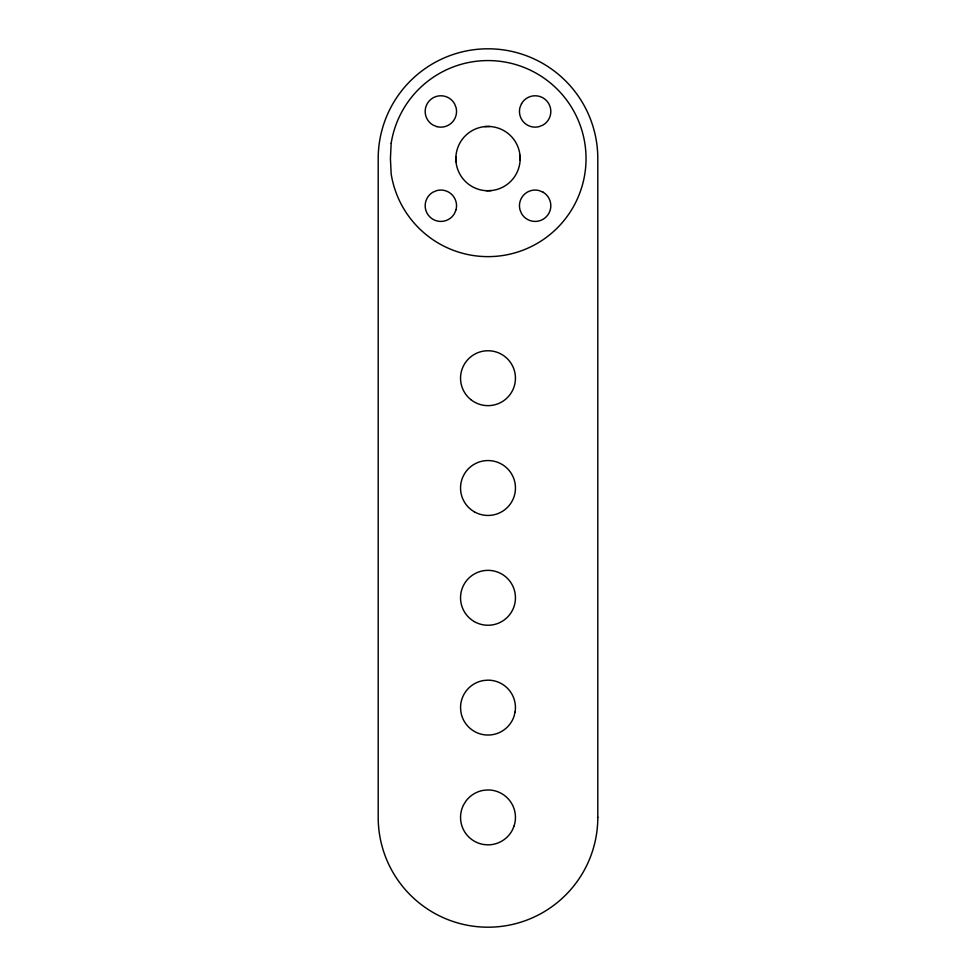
<?xml version="1.0" encoding="UTF-8"?>
<svg xmlns="http://www.w3.org/2000/svg" width="976" height="976" viewBox="0 0 976 976"><rect width="100%" height="100%" fill="white"/><g stroke="black" fill="none" stroke-linecap="round" stroke-linejoin="round"><path stroke-width="1.46" d="M484.682 126.612L489.732 126.49M486.268 190.71L491.318 190.588M519.988 155.282L520.11 160.332A32.159 32.159 0 0 1 470.444 185.538A32.159 32.159 0 0 1 473.445 129.93A32.159 32.159 0 0 1 520.11 160.332M455.89 156.868L456.012 161.918M391.169 143.265L390.424 158.6L391.169 173.935A98.039 98.039 0 0 0 541.399 240.816A98.039 98.039 0 0 0 541.399 76.384A98.039 98.039 0 0 0 391.169 143.265M515.108 711.894L514.108 716.079A27.45 27.45 0 0 1 460.892 711.894L460.55 707.6A27.45 27.45 0 0 1 483.706 680.492L488 680.15A27.45 27.45 0 0 1 515.108 711.894M456.012 209.803L454.45 213.585A15.689 15.689 0 0 1 429.769 216.831A15.689 15.689 0 0 1 433.015 192.15L436.797 190.588A15.689 15.689 0 0 1 456.012 209.803M521.55 103.615L519.988 107.397A15.689 15.689 0 0 0 539.203 126.612L542.985 125.05A15.689 15.689 0 0 0 546.231 100.369A15.689 15.689 0 0 0 521.55 103.615M514.108 825.879L512.461 829.856A27.45 27.45 0 0 1 488 844.85L483.706 844.508A27.45 27.45 0 0 1 463.539 804.944L465.796 801.259A27.45 27.45 0 0 1 483.706 790.292L488 789.95A27.45 27.45 0 0 1 514.108 825.879M436.797 126.612L433.015 125.05A15.689 15.689 0 0 1 429.769 100.369A15.689 15.689 0 0 1 454.45 103.615L456.012 107.397A15.689 15.689 0 0 1 436.797 126.612M542.985 192.15L539.203 190.588A15.689 15.689 0 0 0 519.988 209.803L521.55 213.585A15.689 15.689 0 0 0 546.231 216.831A15.689 15.689 0 0 0 542.985 192.15M597.8 817.4L597.8 158.6A109.8 109.8 0 0 0 488 48.8A109.8 109.8 0 0 0 378.2 158.6L378.2 817.4A109.8 109.8 0 0 0 488 927.2A109.8 109.8 0 0 0 597.8 817.4M474.275 511.778A27.45 27.45 0 0 0 515.45 488A27.45 27.45 0 0 0 474.275 464.222A27.45 27.45 0 0 0 474.275 511.778M470.725 399.538A27.45 27.45 0 0 0 515.108 382.494A27.45 27.45 0 0 0 478.167 352.568A27.45 27.45 0 0 0 470.725 399.538M474.275 621.578A27.45 27.45 0 0 0 515.45 597.8A27.45 27.45 0 0 0 474.275 574.022A27.45 27.45 0 0 0 474.275 621.578"/></g></svg>
